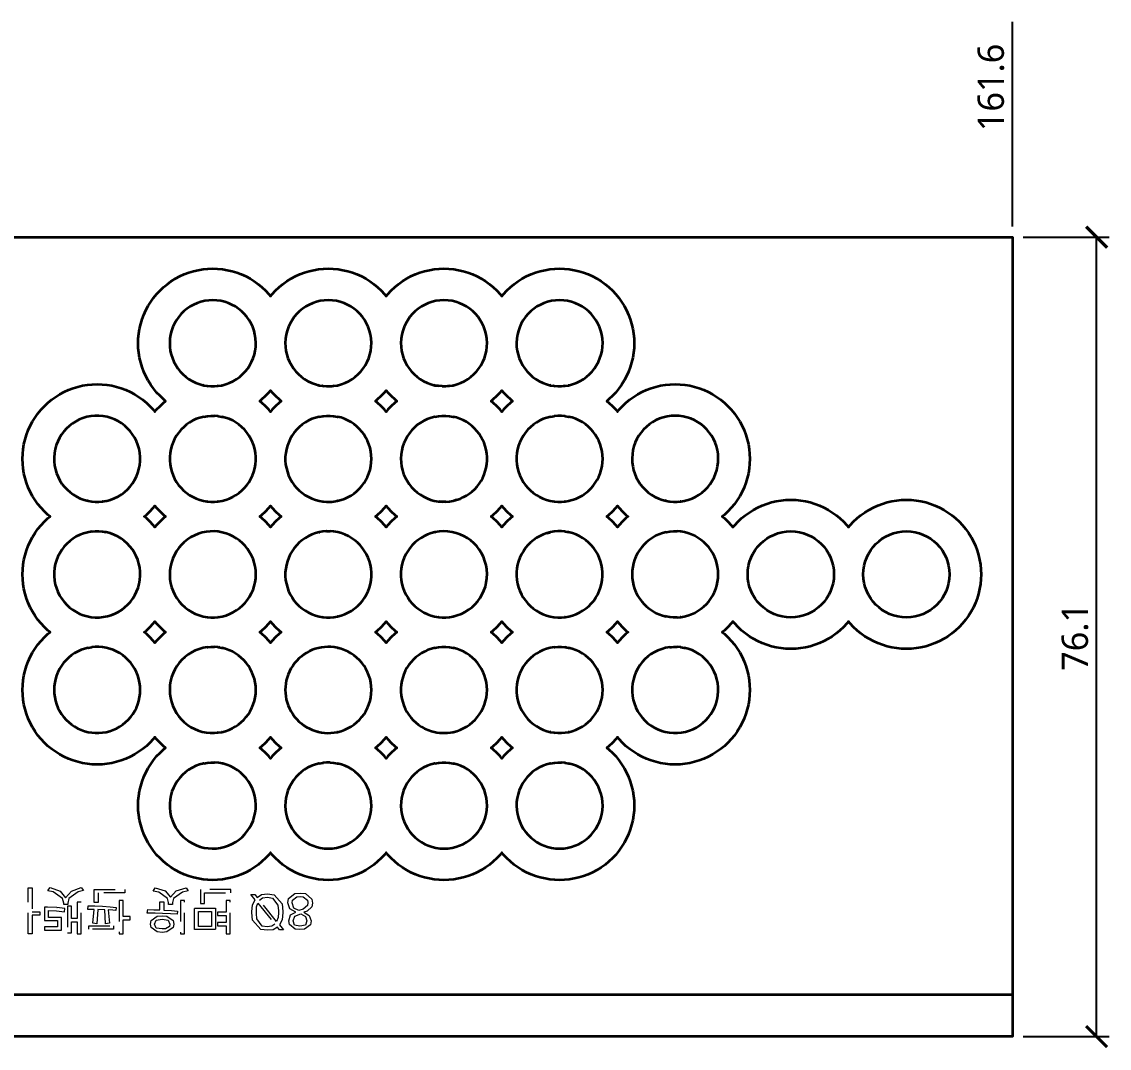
# Model space of a CAD drawing. Header units: millimetres. Extents: x -32 to 469, y -279 to 148.
# Drawn here: x 67.3 to 170.8, y 45.9 to 143.6 of the extents above; entities that cross this region are included whole.
import ezdxf

# ---------------------------------------------------------------- set-up
doc = ezdxf.new("R2010")
doc.units = ezdxf.units.MM
doc.linetypes.add('HIDDEN', pattern=[3, 2, -1])
for name, color, linetype, lineweight in [('DIM', 4, 'CONTINUOUS', 13), ('HIDDEN', 8, 'HIDDEN', 18), ('VISIBLE', 7, 'CONTINUOUS', 35)]:
    doc.layers.add(name, color=color, linetype=linetype, lineweight=lineweight)
doc.styles.add('KR', font='malgun.ttf')
doc.dimstyles.new('TOCCATA', dxfattribs={"dimtxt": 2.5, "dimasz": 2, "dimexe": 1.2, "dimexo": 1, "dimgap": 0.8, "dimtad": 1, "dimdsep": 46, "dimtxsty": 'KR', "dimblk": 'ARCHTICK', "dimcen": 2.5, "dimazin": 3, "dimtfac": 0.5, "dimtmove": 2, "dimatfit": 3})

# ---------------------------------------------------------------- blocks, each defined once
blk = doc.blocks.new('_ARCHTICK')
at = {"color": 0, "linetype": 'BYBLOCK', "const_width": 0.15}
blk.add_lwpolyline([(-0.5, -0.5), (0.5, 0.5)], dxfattribs=at)

msp = doc.modelspace()

# ---------------------------------------------------------------- linework, layer by layer
at = {"layer": 'HIDDEN'}
for points in [[(67.935, 56.792), (67.935, 61.163), (68.315, 61.163), (68.315, 58.873), (69.03, 58.873), (69.03, 58.552), (68.315, 58.552), (68.315, 56.792), (67.935, 56.792)], [(69.805, 60.892), (69.915, 61.042), (70.02, 61.198), (70.987, 60.837), (71.5, 60.223), (72.045, 60.848), (72.98, 61.208), (73.195, 60.898), (72.687, 60.783), (71.815, 60.147), (71.71, 59.692), (71.71, 59.567), (71.315, 59.567), (71.315, 59.692), (71.21, 60.141), (70.329, 60.784), (69.805, 60.892)], [(79.825, 60.858), (80.02, 61.163), (80.965, 60.873), (81.475, 60.277), (82.007, 60.872), (82.965, 61.173), (83.155, 60.867), (82.621, 60.756), (81.777, 60.16), (81.68, 59.767), (81.68, 59.587), (81.29, 59.587), (81.29, 59.767), (81.199, 60.16), (80.376, 60.753), (79.825, 60.858)], [(74.22, 59.758), (74.22, 61.012), (77.13, 61.012), (77.13, 60.698), (74.6, 60.698), (74.6, 59.758), (74.22, 59.758)], [(84.705, 60.698), (87.235, 60.698), (87.235, 61.017), (84.325, 61.017), (84.325, 59.677), (84.705, 59.677), (84.705, 60.698)], [(89.115, 60.533), (89.5, 60.533), (89.725, 60.252), (90.14, 60.53), (90.695, 60.587), (91.339, 60.508), (92.101, 59.636), (92.17, 58.898), (92.17, 58.812), (92.112, 58.128), (91.845, 57.652), (92.23, 57.177), (91.85, 57.177), (91.645, 57.433), (91.245, 57.178), (90.705, 57.123), (90.058, 57.202), (89.294, 58.072), (89.225, 58.808), (89.225, 58.892), (89.28, 59.557), (89.53, 60.027), (89.115, 60.533)], [(89.955, 59.977), (90.245, 60.207), (90.705, 60.262), (91.185, 60.194), (91.702, 59.504), (91.745, 58.967), (91.745, 58.812), (91.72, 58.34), (91.58, 57.973), (89.955, 59.977)], [(92.64, 59.748), (92.697, 60.138), (93.306, 60.621), (93.81, 60.667), (94.319, 60.615), (94.929, 60.099), (94.985, 59.712), (94.935, 59.367), (94.48, 58.947), (94.17, 58.833), (94.682, 58.535), (94.85, 58.012), (94.797, 57.649), (94.242, 57.226), (93.795, 57.188), (93.34, 57.233), (92.787, 57.685), (92.735, 58.033), (92.882, 58.59), (93.39, 58.858), (92.83, 59.155), (92.64, 59.748)], [(93.04, 59.733), (93.08, 59.993), (93.487, 60.308), (93.805, 60.337), (94.114, 60.308), (94.519, 59.998), (94.56, 59.752), (94.526, 59.477), (94.102, 59.142), (93.705, 59.008), (93.207, 59.243), (93.04, 59.733)], [(70.673, 59.3), (69.77, 59.333), (69.49, 59.333), (69.49, 58.042), (70.74, 58.042), (70.74, 57.462), (69.475, 57.462), (69.475, 57.148), (71.12, 57.148), (71.12, 58.352), (69.87, 58.352), (69.87, 59.012), (70.62, 58.99), (71.385, 58.873), (71.435, 59.188), (70.673, 59.3)], [(70.673, 59.3), (70.691, 59.297)], [(72.585, 56.792), (72.965, 56.792), (72.965, 59.798), (72.585, 59.798), (72.585, 58.258), (72.05, 58.258), (72.05, 59.408), (71.685, 59.408), (71.685, 56.873), (72.05, 56.873), (72.05, 57.942), (72.585, 57.942), (72.585, 56.792)], [(73.6, 59.113), (73.655, 59.448), (74.29, 59.44), (75, 59.408), (75.732, 59.368), (76.31, 59.302), (76.285, 59.002), (75.998, 59.04), (75.555, 59.067), (75.67, 57.788), (75.3, 57.742), (75.215, 59.083), (74.575, 59.108), (74.47, 57.742), (74.085, 57.792), (74.23, 59.113), (73.6, 59.113)], [(76.585, 56.792), (76.96, 56.792), (76.96, 58.108), (77.63, 58.108), (77.63, 58.433), (76.96, 58.433), (76.96, 59.967), (76.585, 59.967), (76.585, 56.792)], [(79.265, 58.762), (79.33, 59.092), (79.89, 59.085), (80.465, 59.062), (80.465, 59.827), (80.84, 59.827), (80.84, 59.048), (81.588, 58.998), (82.145, 58.938), (82.1, 58.642), (81.467, 58.7), (80.715, 58.733), (80.012, 58.757), (79.265, 58.762)], [(82.445, 56.792), (82.825, 56.792), (82.825, 59.948), (82.445, 59.948), (82.445, 56.792)], [(83.765, 57.183), (83.765, 59.223), (85.76, 59.223), (85.76, 57.183), (83.765, 57.183)], [(86.76, 56.792), (87.14, 56.792), (87.14, 59.967), (86.76, 59.967), (86.76, 58.833), (85.945, 58.833), (85.945, 58.517), (86.76, 58.517), (86.76, 57.867), (85.945, 57.867), (85.945, 57.552), (86.76, 57.552), (86.76, 56.792)], [(89.655, 58.733), (89.655, 58.887), (89.673, 59.348), (89.795, 59.702), (91.41, 57.712), (91.125, 57.502), (90.69, 57.448), (90.216, 57.512), (89.698, 58.199), (89.655, 58.733)], [(79.634, 57.384), (79.575, 57.712), (79.634, 58.048), (80.224, 58.459), (80.68, 58.498), (81.133, 58.458), (81.725, 58.046), (81.785, 57.712), (81.725, 57.377), (81.131, 56.966), (80.68, 56.927), (80.224, 56.968), (79.634, 57.384)], [(80.1, 57.323), (79.95, 57.712), (80.1, 58.1), (80.68, 58.173), (81.262, 58.1), (81.41, 57.712), (81.375, 57.497), (80.996, 57.266), (80.68, 57.248), (80.1, 57.323)], [(84.145, 57.498), (84.145, 58.913), (85.375, 58.913), (85.375, 57.498), (84.145, 57.498)], [(93.287, 57.61), (93.16, 58.023), (93.295, 58.47), (93.875, 58.688), (94.312, 58.448), (94.435, 58.027), (94.325, 57.625), (93.8, 57.517), (93.287, 57.61)], [(73.715, 57.217), (73.715, 57.533), (76.045, 57.533), (76.045, 57.217), (73.715, 57.217)]]:
    msp.add_lwpolyline(points, dxfattribs=at)
at = {"layer": 'VISIBLE'}
for points in [[(3, 48), (0, 48), (0, 123.1), (161.6, 123.1), (161.6, 47), (3, 47), (3, 51), (161.6, 51)], [(67.415, 79.536), (67.4, 80), (67.415, 80.464), (67.461, 80.927), (67.536, 81.385), (67.642, 81.838), (67.777, 82.282), (67.94, 82.717), (68.132, 83.14), (68.351, 83.55), (68.597, 83.945), (68.867, 84.322), (69.162, 84.681), (69.48, 85.02), (69.819, 85.338), (70.016, 85.5), (69.819, 85.662), (69.48, 85.98), (69.162, 86.319), (68.867, 86.678), (68.597, 87.055), (68.351, 87.45), (68.132, 87.86), (67.94, 88.283), (67.777, 88.718), (67.642, 89.162), (67.536, 89.615), (67.461, 90.073), (67.415, 90.536), (67.4, 91), (67.415, 91.464), (67.461, 91.927), (67.536, 92.385), (67.642, 92.838), (67.777, 93.282), (67.94, 93.717), (68.132, 94.14), (68.351, 94.55), (68.597, 94.945), (68.867, 95.322), (69.162, 95.681), (69.48, 96.02), (69.819, 96.338), (70.016, 96.5), (69.819, 96.662), (69.48, 96.98), (69.162, 97.319), (68.867, 97.678), (68.597, 98.055), (68.351, 98.45), (68.132, 98.86), (67.94, 99.283), (67.777, 99.718), (67.642, 100.162), (67.536, 100.615), (67.461, 101.073), (67.415, 101.536), (67.4, 102), (67.415, 102.464), (67.461, 102.927), (67.536, 103.385), (67.642, 103.838), (67.777, 104.282), (67.94, 104.717), (68.132, 105.14), (68.351, 105.55), (68.597, 105.945), (68.867, 106.322), (69.162, 106.681), (69.48, 107.02), (69.819, 107.338), (70.178, 107.633), (70.555, 107.903), (70.95, 108.149), (71.36, 108.368), (71.783, 108.56), (72.218, 108.723), (72.662, 108.858), (73.115, 108.964), (73.573, 109.039), (74.036, 109.085), (74.5, 109.1), (74.964, 109.085), (75.427, 109.039), (75.885, 108.964), (76.338, 108.858), (76.782, 108.723), (77.217, 108.56), (77.64, 108.368), (78.05, 108.149), (78.445, 107.903), (78.822, 107.633), (79.181, 107.338), (79.52, 107.02), (79.838, 106.681), (80, 106.484), (80.162, 106.681), (80.48, 107.02), (80.819, 107.338), (81.016, 107.5), (80.819, 107.662), (80.48, 107.98), (80.162, 108.319), (79.867, 108.678), (79.597, 109.055), (79.351, 109.45), (79.132, 109.86), (78.94, 110.283), (78.777, 110.718), (78.642, 111.162), (78.536, 111.615), (78.461, 112.073), (78.415, 112.536), (78.4, 113), (78.415, 113.464), (78.461, 113.927), (78.536, 114.385), (78.642, 114.838), (78.777, 115.282), (78.94, 115.717), (79.132, 116.14), (79.351, 116.55), (79.597, 116.945), (79.867, 117.322), (80.162, 117.681), (80.48, 118.02), (80.819, 118.338), (81.178, 118.633), (81.555, 118.903), (81.95, 119.149), (82.36, 119.368), (82.783, 119.56), (83.218, 119.723), (83.662, 119.858), (84.115, 119.964), (84.573, 120.039), (85.036, 120.085), (85.5, 120.1), (85.964, 120.085), (86.427, 120.039), (86.885, 119.964), (87.338, 119.858), (87.782, 119.723), (88.217, 119.56), (88.64, 119.368), (89.05, 119.149), (89.445, 118.903), (89.822, 118.633), (90.181, 118.338), (90.52, 118.02), (90.838, 117.681), (91, 117.484), (91.162, 117.681), (91.48, 118.02), (91.819, 118.338), (92.178, 118.633), (92.555, 118.903), (92.95, 119.149), (93.36, 119.368), (93.783, 119.56), (94.218, 119.723), (94.662, 119.858), (95.115, 119.964), (95.573, 120.039), (96.036, 120.085), (96.5, 120.1), (96.964, 120.085), (97.427, 120.039), (97.885, 119.964), (98.338, 119.858), (98.782, 119.723), (99.217, 119.56), (99.64, 119.368), (100.05, 119.149), (100.445, 118.903), (100.822, 118.633), (101.181, 118.338), (101.52, 118.02), (101.838, 117.681), (102, 117.484), (102.162, 117.681), (102.48, 118.02), (102.819, 118.338), (103.178, 118.633), (103.555, 118.903), (103.95, 119.149), (104.36, 119.368), (104.783, 119.56), (105.218, 119.723), (105.662, 119.858), (106.115, 119.964), (106.573, 120.039), (107.036, 120.085), (107.5, 120.1), (107.964, 120.085), (108.427, 120.039), (108.885, 119.964), (109.338, 119.858), (109.782, 119.723), (110.217, 119.56), (110.64, 119.368), (111.05, 119.149), (111.445, 118.903), (111.822, 118.633), (112.181, 118.338), (112.52, 118.02), (112.838, 117.681), (113, 117.484), (113.162, 117.681), (113.48, 118.02), (113.819, 118.338), (114.178, 118.633), (114.555, 118.903), (114.95, 119.149), (115.36, 119.368), (115.783, 119.56), (116.218, 119.723), (116.662, 119.858), (117.115, 119.964), (117.573, 120.039), (118.036, 120.085), (118.5, 120.1), (118.964, 120.085), (119.427, 120.039), (119.885, 119.964), (120.338, 119.858), (120.782, 119.723), (121.217, 119.56), (121.64, 119.368), (122.05, 119.149), (122.445, 118.903), (122.822, 118.633), (123.181, 118.338), (123.52, 118.02), (123.838, 117.681), (124.133, 117.322), (124.403, 116.945), (124.649, 116.55), (124.868, 116.14), (125.06, 115.717), (125.223, 115.282), (125.358, 114.838), (125.464, 114.385), (125.539, 113.927), (125.585, 113.464), (125.6, 113), (125.585, 112.536), (125.539, 112.073), (125.464, 111.615), (125.358, 111.162), (125.223, 110.718), (125.06, 110.283), (124.868, 109.86), (124.649, 109.45), (124.403, 109.055), (124.133, 108.678), (123.838, 108.319), (123.52, 107.98), (123.181, 107.662), (122.984, 107.5), (123.181, 107.338), (123.52, 107.02), (123.838, 106.681), (124, 106.484), (124.162, 106.681), (124.48, 107.02), (124.819, 107.338), (125.178, 107.633), (125.555, 107.903), (125.95, 108.149), (126.36, 108.368), (126.783, 108.56), (127.218, 108.723), (127.662, 108.858), (128.115, 108.964), (128.573, 109.039), (129.036, 109.085), (129.5, 109.1), (129.964, 109.085), (130.427, 109.039), (130.885, 108.964), (131.338, 108.858), (131.782, 108.723), (132.217, 108.56), (132.64, 108.368), (133.05, 108.149), (133.445, 107.903), (133.822, 107.633), (134.181, 107.338), (134.52, 107.02), (134.838, 106.681), (135.133, 106.322), (135.403, 105.945), (135.649, 105.55), (135.868, 105.14), (136.06, 104.717), (136.223, 104.282), (136.358, 103.838), (136.464, 103.385), (136.539, 102.927), (136.585, 102.464), (136.6, 102), (136.585, 101.536), (136.539, 101.073), (136.464, 100.615), (136.358, 100.162), (136.223, 99.718), (136.06, 99.283), (135.868, 98.86), (135.649, 98.45), (135.403, 98.055), (135.133, 97.678), (134.838, 97.319), (134.52, 96.98), (134.181, 96.662), (133.984, 96.5), (134.181, 96.338), (134.52, 96.02), (134.838, 95.681), (135, 95.484), (135.162, 95.681), (135.48, 96.02), (135.819, 96.338), (136.178, 96.633), (136.555, 96.903), (136.95, 97.149), (137.36, 97.368), (137.783, 97.56), (138.218, 97.723), (138.662, 97.858), (139.115, 97.964), (139.573, 98.039), (140.036, 98.085), (140.5, 98.1), (140.964, 98.085), (141.427, 98.039), (141.885, 97.964), (142.338, 97.858), (142.782, 97.723), (143.217, 97.56), (143.64, 97.368), (144.05, 97.149), (144.445, 96.903), (144.822, 96.633), (145.181, 96.338), (145.52, 96.02), (145.838, 95.681), (146, 95.484), (146.162, 95.681), (146.48, 96.02), (146.819, 96.338), (147.178, 96.633), (147.555, 96.903), (147.95, 97.149), (148.36, 97.368), (148.783, 97.56), (149.218, 97.723), (149.662, 97.858), (150.115, 97.964), (150.573, 98.039), (151.036, 98.085), (151.5, 98.1), (151.964, 98.085), (152.427, 98.039), (152.885, 97.964), (153.338, 97.858), (153.782, 97.723), (154.217, 97.56), (154.64, 97.368), (155.05, 97.149), (155.445, 96.903), (155.822, 96.633), (156.181, 96.338), (156.52, 96.02), (156.838, 95.681), (157.133, 95.322), (157.403, 94.945), (157.649, 94.55), (157.868, 94.14), (158.06, 93.717), (158.223, 93.282), (158.358, 92.838), (158.464, 92.385), (158.539, 91.927), (158.585, 91.464), (158.6, 91), (158.585, 90.536), (158.539, 90.073), (158.464, 89.615), (158.358, 89.162), (158.223, 88.718), (158.06, 88.283), (157.868, 87.86), (157.649, 87.45), (157.403, 87.055), (157.133, 86.678), (156.838, 86.319), (156.52, 85.98), (156.181, 85.662), (155.822, 85.367), (155.445, 85.097), (155.05, 84.851), (154.64, 84.632), (154.217, 84.44), (153.782, 84.277), (153.338, 84.142), (152.885, 84.036), (152.427, 83.961), (151.964, 83.915), (151.5, 83.9), (151.036, 83.915), (150.573, 83.961), (150.115, 84.036), (149.662, 84.142), (149.218, 84.277), (148.783, 84.44), (148.36, 84.632), (147.95, 84.851), (147.555, 85.097), (147.178, 85.367), (146.819, 85.662), (146.48, 85.98), (146.162, 86.319), (146, 86.516), (145.838, 86.319), (145.52, 85.98), (145.181, 85.662), (144.822, 85.367), (144.445, 85.097), (144.05, 84.851), (143.64, 84.632), (143.217, 84.44), (142.782, 84.277), (142.338, 84.142), (141.885, 84.036), (141.427, 83.961), (140.964, 83.915), (140.5, 83.9), (140.036, 83.915), (139.573, 83.961), (139.115, 84.036), (138.662, 84.142), (138.218, 84.277), (137.783, 84.44), (137.36, 84.632), (136.95, 84.851), (136.555, 85.097), (136.178, 85.367), (135.819, 85.662), (135.48, 85.98), (135.162, 86.319), (135, 86.516), (134.838, 86.319), (134.52, 85.98), (134.181, 85.662), (133.984, 85.5), (134.181, 85.338), (134.52, 85.02), (134.838, 84.681), (135.133, 84.322), (135.403, 83.945), (135.649, 83.55), (135.868, 83.14), (136.06, 82.717), (136.223, 82.282), (136.358, 81.838), (136.464, 81.385), (136.539, 80.927), (136.585, 80.464), (136.6, 80), (136.585, 79.536), (136.539, 79.073), (136.464, 78.615), (136.358, 78.162), (136.223, 77.718), (136.06, 77.283), (135.868, 76.86), (135.649, 76.45), (135.403, 76.055), (135.133, 75.678), (134.838, 75.319), (134.52, 74.98), (134.181, 74.662), (133.822, 74.367), (133.445, 74.097), (133.05, 73.851), (132.64, 73.632), (132.217, 73.44), (131.782, 73.277), (131.338, 73.142), (130.885, 73.036), (130.427, 72.961), (129.964, 72.915), (129.5, 72.9), (129.036, 72.915), (128.573, 72.961), (128.115, 73.036), (127.662, 73.142), (127.218, 73.277), (126.783, 73.44), (126.36, 73.632), (125.95, 73.851), (125.555, 74.097), (125.178, 74.367), (124.819, 74.662), (124.48, 74.98), (124.162, 75.319), (124, 75.516), (123.838, 75.319), (123.52, 74.98), (123.181, 74.662), (122.984, 74.5), (123.181, 74.338), (123.52, 74.02), (123.838, 73.681), (124.133, 73.322), (124.403, 72.945), (124.649, 72.55), (124.868, 72.14), (125.06, 71.717), (125.223, 71.282), (125.358, 70.838), (125.464, 70.385), (125.539, 69.927), (125.585, 69.464), (125.6, 69), (125.585, 68.536), (125.539, 68.073), (125.464, 67.615), (125.358, 67.162), (125.223, 66.718), (125.06, 66.283), (124.868, 65.86), (124.649, 65.45), (124.403, 65.055), (124.133, 64.678), (123.838, 64.319), (123.52, 63.98), (123.181, 63.662), (122.822, 63.367), (122.445, 63.097), (122.05, 62.851), (121.64, 62.632), (121.217, 62.44), (120.782, 62.277), (120.338, 62.142), (119.885, 62.036), (119.427, 61.961), (118.964, 61.915), (118.5, 61.9), (118.036, 61.915), (117.573, 61.961), (117.115, 62.036), (116.662, 62.142), (116.218, 62.277), (115.783, 62.44), (115.36, 62.632), (114.95, 62.851), (114.555, 63.097), (114.178, 63.367), (113.819, 63.662), (113.48, 63.98), (113.162, 64.319), (113, 64.516), (112.838, 64.319), (112.52, 63.98), (112.181, 63.662), (111.822, 63.367), (111.445, 63.097), (111.05, 62.851), (110.64, 62.632), (110.217, 62.44), (109.782, 62.277), (109.338, 62.142), (108.885, 62.036), (108.427, 61.961), (107.964, 61.915), (107.5, 61.9), (107.036, 61.915), (106.573, 61.961), (106.115, 62.036), (105.662, 62.142), (105.218, 62.277), (104.783, 62.44), (104.36, 62.632), (103.95, 62.851), (103.555, 63.097), (103.178, 63.367), (102.819, 63.662), (102.48, 63.98), (102.162, 64.319), (102, 64.516), (101.838, 64.319), (101.52, 63.98), (101.181, 63.662), (100.822, 63.367), (100.445, 63.097), (100.05, 62.851), (99.64, 62.632), (99.217, 62.44), (98.782, 62.277), (98.338, 62.142), (97.885, 62.036), (97.427, 61.961), (96.964, 61.915), (96.5, 61.9), (96.036, 61.915), (95.573, 61.961), (95.115, 62.036), (94.662, 62.142), (94.218, 62.277), (93.783, 62.44), (93.36, 62.632), (92.95, 62.851), (92.555, 63.097), (92.178, 63.367), (91.819, 63.662), (91.48, 63.98), (91.162, 64.319), (91, 64.516), (90.838, 64.319), (90.52, 63.98), (90.181, 63.662), (89.822, 63.367), (89.445, 63.097), (89.05, 62.851), (88.64, 62.632), (88.217, 62.44), (87.782, 62.277), (87.338, 62.142), (86.885, 62.036), (86.427, 61.961), (85.964, 61.915), (85.5, 61.9), (85.036, 61.915), (84.573, 61.961), (84.115, 62.036), (83.662, 62.142), (83.218, 62.277), (82.783, 62.44), (82.36, 62.632), (81.95, 62.851), (81.555, 63.097), (81.178, 63.367), (80.819, 63.662), (80.48, 63.98), (80.162, 64.319), (79.867, 64.678), (79.597, 65.055), (79.351, 65.45), (79.132, 65.86), (78.94, 66.283), (78.777, 66.718), (78.642, 67.162), (78.536, 67.615), (78.461, 68.073), (78.415, 68.536), (78.4, 69), (78.415, 69.464), (78.461, 69.927), (78.536, 70.385), (78.642, 70.838), (78.777, 71.282), (78.94, 71.717), (79.132, 72.14), (79.351, 72.55), (79.597, 72.945), (79.867, 73.322), (80.162, 73.681), (80.48, 74.02), (80.819, 74.338), (81.016, 74.5), (80.819, 74.662), (80.48, 74.98), (80.162, 75.319), (80, 75.516), (79.838, 75.319), (79.52, 74.98), (79.181, 74.662), (78.822, 74.367), (78.445, 74.097), (78.05, 73.851), (77.64, 73.632), (77.217, 73.44), (76.782, 73.277), (76.338, 73.142), (75.885, 73.036), (75.427, 72.961), (74.964, 72.915), (74.5, 72.9), (74.036, 72.915), (73.573, 72.961), (73.115, 73.036), (72.662, 73.142), (72.218, 73.277), (71.783, 73.44), (71.36, 73.632), (70.95, 73.851), (70.555, 74.097), (70.178, 74.367), (69.819, 74.662), (69.48, 74.98), (69.162, 75.319), (68.867, 75.678), (68.597, 76.055), (68.351, 76.45), (68.132, 76.86), (67.94, 77.283), (67.777, 77.718), (67.642, 78.162), (67.536, 78.615), (67.461, 79.073), (67.415, 79.536)], [(84.636, 108.992), (84.573, 109.008)], [(84.636, 108.992), (84.979, 108.933)], [(84.937, 108.941), (84.921, 108.943)], [(84.979, 108.933), (85.326, 108.904)], [(84.979, 108.933), (85.036, 108.928)], [(85.326, 108.904), (85.674, 108.904), (86.021, 108.933)], [(86.021, 108.933), (85.964, 108.928)], [(86.021, 108.933), (86.365, 108.992)], [(86.365, 108.992), (86.427, 109.008)], [(95.636, 108.992), (95.573, 109.008)], [(95.636, 108.992), (95.979, 108.933)], [(95.937, 108.941), (95.921, 108.943)], [(95.979, 108.933), (96.326, 108.904)], [(95.979, 108.933), (96.036, 108.928)], [(96.326, 108.904), (96.674, 108.904), (97.021, 108.933)], [(96.673, 108.904), (96.865, 108.92)], [(97.021, 108.933), (96.965, 108.928)], [(97.021, 108.933), (97.364, 108.992)], [(97.021, 108.933), (97.328, 108.986)], [(97.364, 108.992), (97.427, 109.008)], [(106.636, 108.992), (106.573, 109.008)], [(106.636, 108.992), (106.979, 108.933), (106.636, 108.992)], [(107.326, 108.904), (106.978, 108.933)], [(107.326, 108.904), (107.674, 108.904)], [(107.673, 108.904), (108.021, 108.933)], [(108.021, 108.933), (107.866, 108.92)], [(108.021, 108.933), (108.364, 108.992)], [(108.364, 108.992), (108.328, 108.986)], [(108.364, 108.992), (108.427, 109.008)], [(117.636, 108.992), (117.573, 109.008)], [(117.636, 108.992), (117.979, 108.933)], [(117.937, 108.941), (117.921, 108.943)], [(117.979, 108.933), (118.326, 108.904)], [(117.979, 108.933), (118.036, 108.928)], [(118.326, 108.904), (118.674, 108.904), (119.021, 108.933)], [(119.021, 108.933), (118.866, 108.92)], [(119.021, 108.933), (119.364, 108.992)], [(119.364, 108.992), (119.328, 108.986)], [(119.364, 108.992), (119.427, 109.008)], [(90.181, 107.338), (89.984, 107.5), (90.181, 107.662), (90.52, 107.98), (90.838, 108.319), (91, 108.516), (91.162, 108.319), (91.48, 107.98), (91.819, 107.662), (92.016, 107.5), (91.819, 107.338), (91.48, 107.02), (91.162, 106.681), (91, 106.484), (90.838, 106.681), (90.52, 107.02), (90.181, 107.338)], [(101.181, 107.338), (100.984, 107.5), (101.181, 107.662), (101.52, 107.98), (101.838, 108.319), (102, 108.516), (102.162, 108.319), (102.48, 107.98), (102.819, 107.662), (103.016, 107.5), (102.819, 107.338), (102.48, 107.02), (102.162, 106.681), (102, 106.484), (101.838, 106.681), (101.52, 107.02), (101.181, 107.338)], [(112.181, 107.338), (111.984, 107.5), (112.181, 107.662), (112.52, 107.98), (112.838, 108.319), (113, 108.516), (113.162, 108.319), (113.48, 107.98), (113.819, 107.662), (114.016, 107.5), (113.819, 107.338), (113.48, 107.02), (113.162, 106.681), (113, 106.484), (112.838, 106.681), (112.52, 107.02), (112.181, 107.338)], [(84.636, 106.008), (84.98, 106.067)], [(84.636, 106.008), (84.67, 106.014)], [(84.98, 106.067), (85.326, 106.096)], [(84.98, 106.067), (85.031, 106.071)], [(85.326, 106.096), (85.674, 106.096)], [(86.021, 106.067), (85.674, 106.096)], [(86.021, 106.067), (85.959, 106.072)], [(86.021, 106.067), (86.364, 106.008)], [(86.364, 106.008), (86.426, 105.992)], [(95.636, 106.008), (95.979, 106.067)], [(95.636, 106.008), (95.68, 106.015)], [(95.979, 106.067), (96.326, 106.096)], [(95.979, 106.067), (96.031, 106.071)], [(96.326, 106.096), (96.674, 106.096)], [(96.674, 106.096), (97.021, 106.067), (97.364, 106.008)], [(96.674, 106.096), (96.959, 106.072)], [(97.364, 106.008), (97.426, 105.992)], [(106.636, 106.008), (106.979, 106.067), (107.326, 106.096), (107.674, 106.096), (108.021, 106.067), (108.364, 106.008)], [(106.636, 106.008), (106.68, 106.015)], [(107.031, 106.071), (107.036, 106.072)], [(107.964, 106.072), (107.959, 106.072)], [(108.364, 106.008), (108.426, 105.992)], [(117.636, 106.008), (117.98, 106.067)], [(117.636, 106.008), (117.67, 106.014)], [(118.674, 106.096), (118.326, 106.096), (117.98, 106.067)], [(117.98, 106.067), (118.031, 106.071)], [(119.021, 106.067), (118.674, 106.096)], [(119.021, 106.067), (118.959, 106.072)], [(119.021, 106.067), (119.364, 106.008)], [(119.364, 106.008), (119.427, 105.992), (119.364, 106.008)], [(73.636, 97.992), (73.573, 98.008)], [(73.636, 97.992), (73.978, 97.933), (74.326, 97.904)], [(74.326, 97.904), (74.674, 97.904)], [(74.674, 97.904), (75.021, 97.933)], [(75.021, 97.933), (74.964, 97.928)], [(75.021, 97.933), (75.32, 97.985)], [(79.181, 96.338), (78.984, 96.5), (79.181, 96.662), (79.52, 96.98), (79.838, 97.319), (80, 97.516), (80.162, 97.319), (80.48, 96.98), (80.819, 96.662), (81.016, 96.5), (80.819, 96.338), (80.48, 96.02), (80.162, 95.681), (80, 95.484), (79.838, 95.681), (79.52, 96.02), (79.181, 96.338)], [(84.979, 97.933), (84.94, 97.94)], [(84.979, 97.933), (85.326, 97.904)], [(84.979, 97.933), (85.036, 97.928)], [(85.326, 97.904), (85.674, 97.904)], [(85.674, 97.904), (86.021, 97.933)], [(86.021, 97.933), (85.964, 97.928)], [(90.181, 96.338), (89.984, 96.5), (90.181, 96.662), (90.52, 96.98), (90.838, 97.319), (91, 97.516), (91.162, 97.319), (91.48, 96.98), (91.819, 96.662), (92.016, 96.5), (91.819, 96.338), (91.48, 96.02), (91.162, 95.681), (91, 95.484), (90.838, 95.681), (90.52, 96.02), (90.181, 96.338)], [(95.979, 97.933), (96.326, 97.904)], [(95.979, 97.933), (96.036, 97.928)], [(96.326, 97.904), (96.674, 97.904), (96.847, 97.918)], [(96.674, 97.904), (97.021, 97.933), (97.364, 97.992)], [(97.364, 97.992), (97.32, 97.985)], [(101.181, 96.338), (100.984, 96.5), (101.181, 96.662), (101.52, 96.98), (101.838, 97.319), (102, 97.516), (102.162, 97.319), (102.48, 96.98), (102.819, 96.662), (103.016, 96.5), (102.819, 96.338), (102.48, 96.02), (102.162, 95.681), (102, 95.484), (101.838, 95.681), (101.52, 96.02), (101.181, 96.338)], [(107.674, 97.904), (107.326, 97.904), (107.036, 97.928)], [(107.673, 97.904), (108.021, 97.933), (108.364, 97.992), (108.701, 98.08)], [(108.701, 98.08), (108.427, 98.008)], [(112.181, 96.338), (111.984, 96.5), (112.181, 96.662), (112.52, 96.98), (112.838, 97.319), (113, 97.516), (113.162, 97.319), (113.48, 96.98), (113.819, 96.662), (114.016, 96.5), (113.819, 96.338), (113.48, 96.02), (113.162, 95.681), (113, 95.484), (112.838, 95.681), (112.52, 96.02), (112.181, 96.338)], [(117.978, 97.933), (117.94, 97.94)], [(117.978, 97.933), (118.326, 97.904)], [(118.326, 97.904), (118.674, 97.904)], [(118.674, 97.904), (119.021, 97.933)], [(119.021, 97.933), (118.964, 97.928)], [(119.021, 97.933), (119.364, 97.992)], [(119.364, 97.992), (119.427, 98.008)], [(123.181, 96.338), (122.984, 96.5), (123.181, 96.662), (123.52, 96.98), (123.838, 97.319), (124, 97.516), (124.162, 97.319), (124.48, 96.98), (124.819, 96.662), (125.016, 96.5), (124.819, 96.338), (124.48, 96.02), (124.162, 95.681), (124, 95.484), (123.838, 95.681), (123.52, 96.02), (123.181, 96.338)], [(128.636, 97.992), (128.501, 98.027)], [(128.636, 97.992), (128.979, 97.933)], [(128.636, 97.992), (128.937, 97.941)], [(128.979, 97.933), (129.326, 97.904)], [(128.979, 97.933), (129.036, 97.928)], [(129.326, 97.904), (129.674, 97.904), (130.021, 97.933)], [(129.674, 97.904), (129.866, 97.92)], [(130.021, 97.933), (129.965, 97.928)], [(130.021, 97.933), (130.364, 97.992)], [(130.364, 97.992), (130.428, 98.009)], [(73.979, 95.067), (74.326, 95.096)], [(73.979, 95.067), (74.036, 95.072)], [(74.326, 95.096), (74.674, 95.096), (75.02, 95.067), (75.363, 95.008)], [(75.363, 95.008), (75.079, 95.057)], [(86.021, 95.067), (85.674, 95.096)], [(86.021, 95.067), (85.964, 95.072)], [(96.326, 95.096), (95.979, 95.067), (95.637, 95.008)], [(95.637, 95.008), (95.68, 95.015)], [(96.326, 95.096), (96.153, 95.082)], [(96.326, 95.096), (96.674, 95.096)], [(97.021, 95.067), (96.674, 95.096)], [(97.021, 95.067), (96.964, 95.072)], [(106.636, 95.008), (106.68, 95.015)], [(118.674, 95.096), (118.326, 95.096), (117.979, 95.067), (117.636, 95.008), (117.299, 94.92)], [(117.299, 94.92), (117.573, 94.992)], [(119.021, 95.067), (118.674, 95.096)], [(119.021, 95.067), (118.964, 95.072)], [(119.021, 95.067), (119.364, 95.008)], [(119.364, 95.008), (119.077, 95.057)], [(128.636, 95.008), (128.979, 95.067)], [(128.636, 95.008), (128.672, 95.014)], [(128.979, 95.067), (129.326, 95.096)], [(128.979, 95.067), (129.036, 95.072)], [(129.326, 95.096), (129.674, 95.096)], [(130.021, 95.067), (129.674, 95.096)], [(130.021, 95.067), (129.959, 95.072)], [(84.979, 86.933), (85.326, 86.904)], [(84.979, 86.933), (85.036, 86.928)], [(85.674, 86.904), (86.021, 86.933)], [(86.021, 86.933), (85.969, 86.929)], [(95.937, 86.941), (95.921, 86.943)], [(95.979, 86.933), (96.326, 86.904)], [(95.979, 86.933), (96.036, 86.928)], [(96.326, 86.904), (96.674, 86.904), (97.021, 86.933), (97.364, 86.992)], [(97.364, 86.992), (97.328, 86.986)], [(106.979, 86.933), (106.937, 86.941)], [(106.979, 86.933), (107.326, 86.904)], [(106.979, 86.933), (107.036, 86.928)], [(107.326, 86.904), (107.674, 86.904), (108.021, 86.933), (108.364, 86.992)], [(108.364, 86.992), (108.328, 86.986)], [(118.674, 86.904), (119.021, 86.933)], [(119.021, 86.933), (118.969, 86.929)], [(128.636, 86.992), (128.573, 87.008)], [(129.674, 86.904), (129.326, 86.904), (128.979, 86.933), (128.636, 86.992)], [(129.674, 86.904), (130.021, 86.933)], [(130.021, 86.933), (129.964, 86.928)], [(130.021, 86.933), (130.364, 86.992)], [(130.021, 86.933), (130.364, 86.992)], [(130.364, 86.992), (130.701, 87.08)], [(130.364, 86.992), (130.701, 87.08)], [(79.181, 85.338), (78.984, 85.5), (79.181, 85.662), (79.52, 85.98), (79.838, 86.319), (80, 86.516), (80.162, 86.319), (80.48, 85.98), (80.819, 85.662), (81.016, 85.5), (80.819, 85.338), (80.48, 85.02), (80.162, 84.681), (80, 84.484), (79.838, 84.681), (79.52, 85.02), (79.181, 85.338)], [(85.326, 86.904), (85.674, 86.904)], [(90.181, 85.338), (89.984, 85.5), (90.181, 85.662), (90.52, 85.98), (90.838, 86.319), (91, 86.516), (91.162, 86.319), (91.48, 85.98), (91.819, 85.662), (92.016, 85.5), (91.819, 85.338), (91.48, 85.02), (91.162, 84.681), (91, 84.484), (90.838, 84.681), (90.52, 85.02), (90.181, 85.338)], [(101.181, 85.338), (100.984, 85.5), (101.181, 85.662), (101.52, 85.98), (101.838, 86.319), (102, 86.516), (102.162, 86.319), (102.48, 85.98), (102.819, 85.662), (103.016, 85.5), (102.819, 85.338), (102.48, 85.02), (102.162, 84.681), (102, 84.484), (101.838, 84.681), (101.52, 85.02), (101.181, 85.338)], [(112.181, 85.338), (111.984, 85.5), (112.181, 85.662), (112.52, 85.98), (112.838, 86.319), (113, 86.516), (113.162, 86.319), (113.48, 85.98), (113.819, 85.662), (114.016, 85.5), (113.819, 85.338), (113.48, 85.02), (113.162, 84.681), (113, 84.484), (112.838, 84.681), (112.52, 85.02), (112.181, 85.338)], [(118.326, 86.904), (118.674, 86.904)], [(123.181, 85.338), (122.984, 85.5), (123.181, 85.662), (123.52, 85.98), (123.838, 86.319), (124, 86.516), (124.162, 86.319), (124.48, 85.98), (124.819, 85.662), (125.016, 85.5), (124.819, 85.338), (124.48, 85.02), (124.162, 84.681), (124, 84.484), (123.838, 84.681), (123.52, 85.02), (123.181, 85.338)], [(73.636, 84.008), (73.299, 83.92), (72.971, 83.804), (72.654, 83.661), (72.35, 83.491), (72.062, 83.296), (71.791, 83.078), (71.54, 82.837), (71.31, 82.576), (71.103, 82.296), (70.921, 82), (70.764, 81.689), (70.634, 81.366), (70.532, 81.033), (70.459, 80.693), (70.415, 80.348), (70.4, 80), (70.415, 79.652), (70.459, 79.307), (70.532, 78.967), (70.634, 78.634), (70.764, 78.311), (70.921, 78), (71.103, 77.704), (71.31, 77.424), (71.54, 77.163), (71.791, 76.922), (72.062, 76.704), (72.35, 76.509), (72.654, 76.339), (72.971, 76.196), (73.299, 76.08), (73.636, 75.992), (73.979, 75.933), (74.326, 75.904), (74.674, 75.904), (75.021, 75.933), (75.364, 75.992), (75.701, 76.08), (76.029, 76.196), (76.346, 76.339), (76.65, 76.509), (76.938, 76.704), (77.209, 76.922), (77.46, 77.163), (77.69, 77.424), (77.897, 77.704), (78.079, 78), (78.236, 78.311), (78.366, 78.634), (78.468, 78.967), (78.541, 79.307), (78.585, 79.652), (78.6, 80), (78.585, 80.348), (78.541, 80.693), (78.468, 81.033), (78.366, 81.366), (78.236, 81.689), (78.079, 82), (77.897, 82.296), (77.69, 82.576), (77.46, 82.837), (77.209, 83.078), (76.938, 83.296), (76.65, 83.491), (76.346, 83.661), (76.029, 83.804), (75.701, 83.92), (75.364, 84.008), (75.021, 84.067), (74.674, 84.096), (74.326, 84.096), (73.979, 84.067)], [(73.636, 84.008), (73.979, 84.067)], [(73.636, 84.008), (73.68, 84.015)], [(73.979, 84.067), (74.031, 84.071)], [(84.979, 84.067), (85.326, 84.096)], [(84.979, 84.067), (85.036, 84.072)], [(85.326, 84.096), (85.674, 84.096)], [(86.021, 84.067), (85.693, 84.095)], [(86.021, 84.067), (85.959, 84.072)], [(86.021, 84.067), (86.363, 84.008)], [(86.126, 84.049), (86.063, 84.059)], [(86.363, 84.008), (86.427, 83.992)], [(96.031, 84.071), (96.036, 84.072)], [(97.363, 84.008), (97.427, 83.992)], [(106.636, 84.008), (106.979, 84.067), (107.326, 84.096), (107.674, 84.096), (108.021, 84.067), (108.363, 84.008)], [(106.636, 84.008), (106.68, 84.015)], [(107.031, 84.071), (107.036, 84.072)], [(108.363, 84.008), (108.427, 83.992)], [(117.979, 84.067), (118.326, 84.096)], [(117.979, 84.067), (118.036, 84.072)], [(118.326, 84.096), (118.674, 84.096), (119.021, 84.067), (119.363, 84.008)], [(119.126, 84.049), (119.063, 84.059)], [(119.363, 84.008), (119.427, 83.992)], [(128.979, 84.067), (129.326, 84.096)], [(128.979, 84.067), (129.134, 84.08)], [(129.326, 84.096), (129.674, 84.096)], [(130.021, 84.067), (129.674, 84.096)], [(130.021, 84.067), (129.964, 84.072)], [(130.021, 84.067), (130.364, 84.008)], [(130.364, 84.008), (130.427, 83.992)], [(85.041, 75.928), (85.036, 75.928)], [(85.674, 75.904), (86.021, 75.933)], [(86.021, 75.933), (85.964, 75.928)], [(86.021, 75.933), (86.364, 75.992)], [(86.364, 75.992), (86.33, 75.986)], [(95.573, 76.008), (95.501, 76.027)], [(96.041, 75.928), (96.036, 75.928)], [(97.364, 75.992), (97.32, 75.985)], [(106.299, 76.08), (106.574, 76.008)], [(108.364, 75.992), (108.427, 76.008)], [(117.636, 75.992), (117.573, 76.008)], [(117.636, 75.992), (117.979, 75.933)], [(117.979, 75.933), (118.326, 75.904)], [(117.979, 75.933), (118.036, 75.928)], [(118.326, 75.904), (118.674, 75.904), (119.021, 75.933), (119.364, 75.992)], [(119.364, 75.992), (119.32, 75.985)], [(119.364, 75.992), (119.427, 76.008)], [(90.181, 74.338), (89.984, 74.5), (90.181, 74.662), (90.52, 74.98), (90.838, 75.319), (91, 75.516), (91.162, 75.319), (91.48, 74.98), (91.819, 74.662), (92.016, 74.5), (91.819, 74.338), (91.48, 74.02), (91.162, 73.681), (91, 73.484), (90.838, 73.681), (90.52, 74.02), (90.181, 74.338)], [(101.181, 74.338), (100.984, 74.5), (101.181, 74.662), (101.52, 74.98), (101.838, 75.319), (102, 75.516), (102.162, 75.319), (102.48, 74.98), (102.819, 74.662), (103.016, 74.5), (102.819, 74.338), (102.48, 74.02), (102.162, 73.681), (102, 73.484), (101.838, 73.681), (101.52, 74.02), (101.181, 74.338)], [(112.181, 74.338), (111.984, 74.5), (112.181, 74.662), (112.52, 74.98), (112.838, 75.319), (113, 75.516), (113.162, 75.319), (113.48, 74.98), (113.819, 74.662), (114.016, 74.5), (113.819, 74.338), (113.48, 74.02), (113.162, 73.681), (113, 73.484), (112.838, 73.681), (112.52, 74.02), (112.181, 74.338)], [(84.636, 73.008), (84.573, 72.992)], [(84.636, 73.008), (84.979, 73.067)], [(84.979, 73.067), (85.326, 73.096)], [(84.979, 73.067), (85.134, 73.08)], [(85.326, 73.096), (85.674, 73.096)], [(86.499, 72.973), (86.427, 72.992)], [(95.636, 73.008), (95.573, 72.992)], [(95.636, 73.008), (95.979, 73.067)], [(96.674, 73.096), (96.326, 73.096), (95.979, 73.067)], [(95.979, 73.067), (96.036, 73.072)], [(96.674, 73.096), (97.021, 73.067), (97.364, 73.008)], [(97.364, 73.008), (97.427, 72.992)], [(106.636, 73.008), (106.573, 72.992)], [(106.636, 73.008), (106.979, 73.067)], [(106.979, 73.067), (107.326, 73.096)], [(106.979, 73.067), (107.036, 73.072)], [(107.326, 73.096), (107.674, 73.096), (107.964, 73.072)], [(107.674, 73.096), (108.021, 73.067), (108.364, 73.008)], [(108.364, 73.008), (108.426, 72.992)], [(117.636, 73.008), (117.573, 72.992)], [(117.636, 73.008), (117.979, 73.067)], [(117.979, 73.067), (118.326, 73.096)], [(117.979, 73.067), (118.036, 73.072)], [(118.326, 73.096), (118.674, 73.096)], [(119.021, 73.067), (118.674, 73.096)], [(119.021, 73.067), (118.964, 73.072)], [(119.021, 73.067), (119.079, 73.057)], [(119.021, 73.067), (119.364, 73.008)], [(119.364, 73.008), (119.426, 72.992)]]:
    msp.add_lwpolyline(points, dxfattribs=at)
for centre in [(140.5, 91), (151.5, 91)]:
    msp.add_circle(centre, 4.1, dxfattribs=at)
for centre, start, end in [((85.5, 113), -77.82695, -102.16504), ((96.5, 113), -77.82945, -102.16511), ((107.5, 113), -77.83784, -102.16215), ((118.5, 113), -77.83784, -102.16525), ((74.5, 102), -82.70267, -102.16719), ((85.5, 102), 102.16213, -97.29729), ((85.5, 102), -82.70269, 77.83786), ((96.5, 102), 102.16217, -97.29733), ((96.5, 102), -77.83786, 77.83786), ((107.5, 102), 102.16231, -92.42628), ((107.5, 102), -72.97294, 77.83786), ((118.5, 102), 102.16227, -97.31442), ((118.5, 102), -77.8378, 77.83937), ((129.5, 102), -77.83787, -102.16219), ((74.5, 91), 97.30167, -92.42799), ((74.5, 91), -92.43238, 77.84936), ((85.5, 91), 87.56753, -97.29731), ((85.5, 91), -82.70071, 82.70457), ((96.5, 91), 102.15761, -97.29734), ((96.5, 91), -77.83774, 82.70583), ((107.5, 91), 102.15816, -97.29732), ((107.5, 91), -77.8378, 102.15811), ((118.5, 91), 107.02718, -92.42758), ((118.5, 91), -82.70089, 77.83784), ((129.5, 91), 102.16216, -102.16216), ((129.5, 91), -72.97296, 82.70286), ((85.5, 80), 97.29734, -87.56754), ((85.5, 80), -77.83775, 77.84841), ((96.5, 80), 77.84905, -77.83788), ((96.5, 80), -77.83775, 77.84891), ((107.5, 80), 102.16034, -107.02708), ((107.5, 80), -77.83519, 77.8494), ((118.5, 80), 97.29734, -102.16164), ((118.5, 80), -77.83688, 77.84992), ((129.5, 80), 97.29724, 77.8369), ((107.5, 80), -107.02659, -77.83607), ((85.5, 69), 102.16216, 87.56912), ((96.5, 69), 102.16216, 77.83966), ((107.5, 69), 102.16216, 77.83784), ((118.5, 69), 102.16216, 77.83784)]:
    msp.add_arc(centre, 4.1, start, end, dxfattribs=at)

# ---------------------------------------------------------------- dimensions: what is measured, and where the dimension line sits
at = {"layer": 'DIM'}
msp.add_ordinate_dim(feature_location=(161.6, 123.1), offset=(0, 8), dtype=1, origin=(0, 47), dimstyle='TOCCATA', dxfattribs=at).render()
msp.add_linear_dim(base=(169.6, 47), p1=(161.6, 47), p2=(161.6, 123.1), angle=90, dimstyle='TOCCATA', dxfattribs=at).render()

doc.saveas('drawing.dxf')
